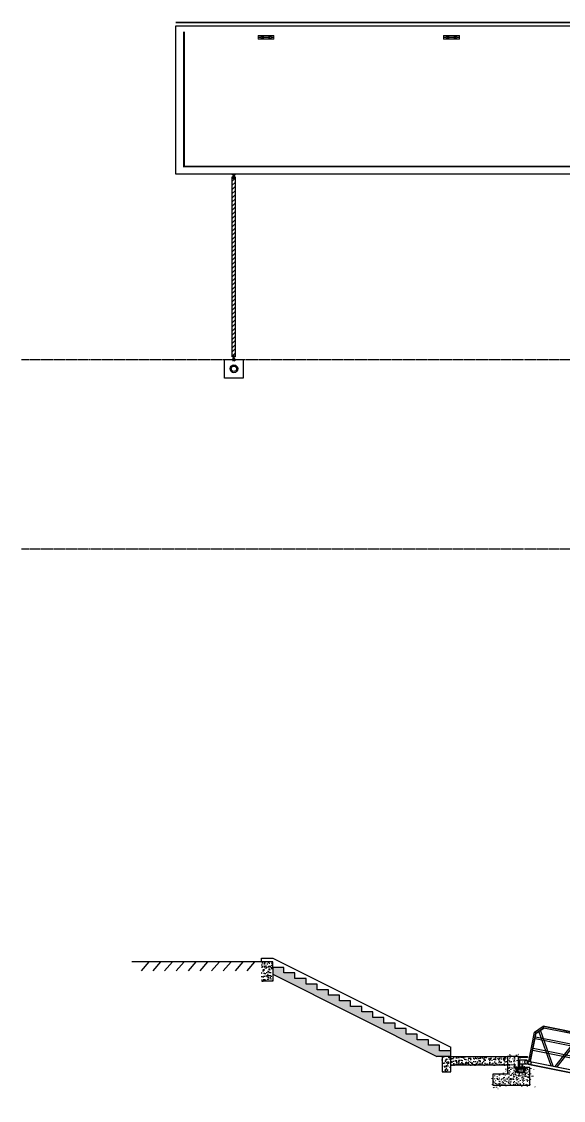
# Model space of a CAD drawing. Header units: inches. Extents: x -105615 to 68458, y 10345 to 58729.
# Drawn here: x 34038 to 48655, y 29641 to 58729 of the extents above; entities that cross this region are included whole.
import ezdxf

# ---------------------------------------------------------------- set-up
doc = ezdxf.new("R2010")
doc.units = ezdxf.units.IN
doc.header["$LTSCALE"] = 1000
doc.header["$MEASUREMENT"] = 0
for name, pattern in [('BLTA11-LD-L-4001_Plot Plan for Seawater Intake System_20140729$0$key plan$0${ Wide Dash }', [12, 4, -2, 4, -2]), ('DASH', [0.35, 0.25, -0.1]), ('DOTE', [2.4200000000000004, 2, -0.2, 0.02, -0.2])]:
    doc.linetypes.add(name, pattern=pattern)
for name, color, linetype, lineweight in [('000轮廓', 6, 'Continuous', 30), ('00标注文字', 2, 'Continuous', 15), ('填充', 8, 'Continuous', 15)]:
    doc.layers.add(name, color=color, linetype=linetype, lineweight=lineweight)
for name, color, linetype in [('DOTE', 1, 'Continuous'), ('PUB_DIM', 3, 'Continuous'), ('码头', 2, 'Continuous'), ('粗线', 6, 'Continuous'), ('钢筋标注', 7, 'Continuous')]:
    doc.layers.add(name, color=color, linetype=linetype)
pattern_1 = [(49.99999999999999, (-35336.00195975088, 4899.836307120622), (182.184668996004, -15.93908553890308), [19.05, -209.55]), (355, (-35336.00195975088, 4899.836307120622), (-35.24282597566698, 191.05664288218), [15.24, -167.64]), (100.451, (-35320.81995975088, 4898.508057120623), (146.9425016659592, 175.1166878202919), [16.19, -178.09]), (46.18420000000001, (-35336.00195975088, 4950.636307120622), (271.0790408921299, -42.04232793272713), [28.575, -314.325]), (96.6356, (-35313.41205975088, 4947.132807120623), (237.4042344662372, 247.4255558900493), [24.285, -267.135]), (351.1840000000001, (-35336.00195975088, 4950.636307120622), (237.4046058139339, 247.4251178605977), [22.86, -251.46]), (21, (-35310.60195975088, 4937.936307120623), (151.6148798353833, -102.2655185167625), [19.05, -209.55]), (326.0000000000001, (-35310.60195975088, 4937.936307120623), (61.80202834764707, 184.1879661223193), [15.24, -167.64]), (71.4514, (-35297.96745975088, 4929.414207120622), (213.4164907701244, 81.92285771605745), [16.19, -178.09]), (37.50000000000001, (-35336.00195975088, 4899.836307120622), (3.08860325059182, 84.55503887315311), [0, -165.608, 0, -170.18, 0, -168.275]), (7.499999999999999, (-35336.00195975088, 4899.836307120622), (66.81966251030575, 100.1805748181195), [0, -97.02799999999999, 0, -161.798, 0, -64.13499999999999]), (327.5, (-35392.64395975088, 4899.836307120622), (135.5905951668714, -5.728743992673435), [0, -63.5, 0, -198.12, 0, -262.89]), (317.5, (-35418.04395975088, 4899.836307120622), (148.129181386018, 25.42649103333303), [0, -82.55, 0, -131.572, 0, -186.69])]

# ---------------------------------------------------------------- blocks, each defined once
blk = doc.blocks.new('游艇码头系船柱')
at = {"layer": '00标注文字', "color": 2}
for p, q in [((0.04000000000030468, 0.1000000000003638), (0.04500000000030013, 0.1000000000003638)), ((0.04000000000030468, 0.0500000000001819), (0.04500000000007276, 0.0500000000001819)), ((0.04500000000030013, 0.1000000000003638), (0.04500000000007276, 0.0500000000001819)), ((0.04500000000030013, 0.09499999999979991), (0.09566153243781628, 0.09499999999979991)), ((0.04500000000030013, 0.05500000000029104), (0.09566153243792996, 0.05499999999983629)), ((0.1496674653203627, 0.1100000000001273), (0.1900000000002819, 0.1100000000001273)), ((0.1496674653201353, 0.03999999999996362), (0.1900000000002819, 0.03999999999996362)), ((0.429865455100753, 0.09499999999934516), (0.1801345448998291, 0.09499999999979991)), ((0.4298654551008667, 0.05499999999983629), (0.1801345448997154, 0.05499999999983629)), ((0.4603325346802194, 0.1099999999996726), (0.4200000000001864, 0.1100000000001273)), ((0.4603325346803331, 0.03999999999996362), (0.4200000000001864, 0.03999999999996362)), ((0.5650000000001683, 0.09499999999979991), (0.5143384675626521, 0.09499999999979991)), ((0.5650000000003956, 0.05499999999983629), (0.5143384675625384, 0.05499999999983629)), ((0.5700000000002774, 0.09999999999990905), (0.5650000000002819, 0.1000000000003638)), ((0.5650000000002819, 0.1000000000003638), (0.5650000000001683, 0.0500000000001819)), ((0.5700000000002774, 0.04999999999972715), (0.5650000000001683, 0.0500000000001819))]:
    blk.add_line(p, q, dxfattribs=at)
blk.add_lwpolyline([(1.13686837721616e-13, 0.1500000000000909), (0.610000000000241, 0.1499999999996362), (0.610000000000241, -4.547473508864641e-13), (0, 0)], close=True, dxfattribs=at)
for centre in [(0.1303025485891567, 0.07500000000027285), (0.4796974514114254, 0.07500000000027285)]:
    blk.add_circle(centre, 0.04, dxfattribs=at)
at = {"layer": '00标注文字', "color": 8}
for centre in [(0.1303025485891567, 0.07500000000027285), (0.4796974514114254, 0.07500000000027285)]:
    blk.add_circle(centre, 0.035, dxfattribs=at)
at = {"layer": '00标注文字', "color": 2}
for centre, radius, start, end in [((0.04562500000031378, 0.0749999999998181), 0.025625, 102.68038349172, 257.3196165086911), ((0.1514117316669399, 0.07500000000027285), 0.035, 325.1500954213738, 34.84990457941388), ((0.1899999999999409, 0.07500000000027285), 0.035, 34.84990457941388, 89.99999999963524), ((0.1899999999999409, 0.07500000000027285), 0.035, 269.9999999996352, 325.1500954213738), ((0.4200000000005275, 0.0749999999998181), 0.035, 89.99999999963524, 145.1500954213738), ((0.4200000000005275, 0.0749999999998181), 0.035, 214.8499045794139, 269.9999999996352), ((0.4585882683336422, 0.0749999999998181), 0.035, 145.1500954161661, 214.8499045827858), ((0.5643750000002683, 0.0749999999998181), 0.025625, 282.68038349172, 77.31961650869113)]:
    blk.add_arc(centre, radius, start, end, dxfattribs=at)
blk = doc.blocks.new('*U229')
at = {"layer": '00标注文字', "xscale": -693.1336901761795, "yscale": 693.1336901761795, "zscale": 693.1336901761795}
blk.add_blockref('游艇码头系船柱', (211.405775503823, -51.98502676308999), dxfattribs=at)
blk = doc.blocks.new('*U230')
at = {"color": 0, "linetype": 'ByBlock', "lineweight": -2, "transparency": 16777216}
for p in [(0, 0), (5000, 0), (10000, 0), (15000, 0), (20000, 0)]:
    blk.add_blockref('*U229', p, dxfattribs=at)
blk = doc.blocks.new('ansjdhasd')
at = {"color": 4}
for p, q in [((84861.4125594965, 32813.69010917901), (85061.4125594965, 33013.69010917901)), ((84906.4125594965, 32795.05049887242), (85080.0521698031, 32968.69010917878)), ((85061.4125594965, 33013.69010917901), (89641.41255949627, 33013.69010917925)), ((89641.4125594965, 33013.69010917901), (85061.4125594965, 33013.69010917878)), ((85080.05216980333, 32968.69010917901), (85061.4125594965, 33013.69010917925)), ((89622.77294918991, 32968.69010917948), (85080.0521698031, 32968.69010917855)), ((89622.77294918968, 32968.69010917925), (89641.4125594965, 33013.69010917925)), ((89622.77294918968, 32968.69010917925), (89796.4125594965, 32795.05049887242)), ((89641.4125594965, 33013.69010917925), (89841.4125594965, 32813.69010917925)), ((84861.4125594965, 32013.69010917925), (84861.4125594965, 32813.69010917901)), ((84906.4125594965, 32795.05049887219), (84861.4125594965, 32813.69010917901)), ((84906.4125594965, 32013.69010917925), (84906.4125594965, 32795.05049887265)), ((89841.4125594965, 32813.69010917925), (89796.4125594965, 32795.05049887242)), ((89796.4125594965, 32013.69010917925), (89796.4125594965, 32795.05049887242)), ((89841.4125594965, 32013.69010917925), (89841.4125594965, 32813.69010917925))]:
    blk.add_line(p, q, dxfattribs=at)
at = {"color": 8, "linetype": 'BLTA11-LD-L-4001_Plot Plan for Seawater Intake System_20140729$0$key plan$0${ Wide Dash }'}
for p, q in [((84902.4125594965, 32796.70735312196), (85078.39531555356, 32972.69010917855)), ((89624.42980343921, 32972.69010917948), (85078.39531555402, 32972.69010917855)), ((89624.42184904127, 32972.67090556387), (89800.39335588113, 32796.69939872402)), ((84902.4125594965, 32013.69010917925), (84902.4125594965, 32796.70735312149)), ((89800.4125594965, 32013.69010917925), (89800.4125594965, 32796.70735312196))]:
    blk.add_line(p, q, dxfattribs=at)
at = {"color": 0}
for p, q in [((85532.48026162761, 32013.69010917948), (85008.09518606149, 32896.73312543717)), ((86066.84991828285, 32972.69010917855), (85579.94383205267, 32013.69010917925)), ((86122.92536652045, 32972.69010917855), (85636.01928029026, 32013.69010917925)), ((86197.51450603575, 32972.69010917855), (86684.4205922657, 32013.69010917925)), ((86253.58995427357, 32972.69010917855), (86740.49604050329, 32013.69010917925)), ((87258.31166709497, 32972.69010917855), (86771.40558086455, 32013.69010917925)), ((87314.3871153328, 32972.69010917855), (86827.48102910238, 32013.69010917925)), ((87388.9762548481, 32972.69010917855), (87875.88234107828, 32013.69010917925)), ((87445.05170308569, 32972.69010917855), (87931.95778931587, 32013.69010917925)), ((88449.77341590732, 32972.69010917855), (87962.86732967736, 32013.69010917925)), ((88505.84886414491, 32972.69010917855), (88018.94277791472, 32013.69010917925)), ((88580.43800366021, 32972.69010917855), (89067.34408989016, 32013.69010917925)), ((88636.51345189803, 32972.69010917855), (89123.41953812775, 32013.69010917925)), ((89170.34485736515, 32013.69010917948), (89694.72993293151, 32896.73312543717)), ((84907.23406027656, 32697.70135901368), (89796.4125594965, 32697.70135901368)), ((84907.23406027656, 32647.70135901368), (89796.4125594965, 32647.70135901368)), ((85474.32864200001, 32013.69010917925), (84971.60992482866, 32860.24786420435)), ((89228.49647699346, 32013.69010917925), (89731.21519416434, 32860.24786420435)), ((84906.4125594965, 32377.69010917901), (89796.4125594965, 32377.69010917901)), ((84906.4125594965, 32327.69010917901), (89796.4125594965, 32327.69010917901))]:
    blk.add_line(p, q, dxfattribs=at)
at = {"color": 3}
for p, q in [((84851.4125594965, 32013.69010917925), (89851.4125594965, 32013.69010917925)), ((84851.4125594965, 31933.69010917925), (84851.4125594965, 32013.69010917925)), ((89851.4125594965, 31933.69010917925), (89851.4125594965, 32013.69010917925)), ((84851.4125594965, 31933.69010917925), (89851.4125594965, 31933.69010917925)), ((89851.4125594965, 31933.69010917925), (89851.4125594965, 31984.69010917925))]:
    blk.add_line(p, q, dxfattribs=at)
at = {"color": 1}
blk.add_line((84851.4125594965, 32013.69010917925), (84851.4125594965, 32013.69010917925), dxfattribs=at)
at = {"color": 3, "lineweight": 5}
for p, q in [((84851.4125594965, 31933.69010917925), (84851.4125594965, 32013.69010917925)), ((84931.4125594965, 31933.69010917925), (84931.4125594965, 32013.69010917925)), ((89771.4125594965, 31933.69010917925), (89771.4125594965, 32013.69010917925)), ((89851.4125594965, 31933.69010917925), (89851.4125594965, 32013.69010917925)), ((89851.4125594965, 31953.69010917925), (89851.4125594965, 32013.69010917925))]:
    blk.add_line(p, q, dxfattribs=at)
blk.add_line((89841.41255936006, 31933.69010917925), (89781.41255936006, 31933.69010917925))
at = {"color": 3}
for points in [[(84851.4125594965, 32013.69010917925), (89851.4125594965, 32013.69010917925), (89851.4125594965, 31933.69010917925), (84851.4125594965, 31933.69010917925)], [(84851.4125594965, 32013.69010917925), (84931.4125594965, 32013.69010917925), (84931.4125594965, 31933.69010917925), (84851.4125594965, 31933.69010917925)], [(84855.4125594965, 32009.69010917925), (84927.4125594965, 32009.69010917925), (84927.4125594965, 31937.69010917925), (84855.4125594965, 31937.69010917925)], [(89771.4125594965, 32013.69010917925), (89851.4125594965, 32013.69010917925), (89851.4125594965, 31933.69010917925), (89771.4125594965, 31933.69010917925)], [(89775.4125594965, 32009.69010917925), (89847.4125594965, 32009.69010917925), (89847.4125594965, 31937.69010917925), (89775.4125594965, 31937.69010917925)]]:
    blk.add_lwpolyline(points, close=True, dxfattribs=at)
at = {"color": 3, "lineweight": 5}
for points in [[(84851.4125594965, 32013.69010917925), (84931.4125594965, 32013.69010917925), (84931.4125594965, 31933.69010917925), (84851.4125594965, 31933.69010917925)], [(84855.4125594965, 32009.69010917925), (84927.4125594965, 32009.69010917925), (84927.4125594965, 31937.69010917925), (84855.4125594965, 31937.69010917925)], [(89851.4125594965, 32013.69010917925), (89771.4125594965, 32013.69010917925), (89771.4125594965, 31933.69010917925), (89851.4125594965, 31933.69010917925)], [(89847.4125594965, 32009.69010917925), (89775.4125594965, 32009.69010917925), (89775.4125594965, 31937.69010917925), (89847.4125594965, 31937.69010917925)]]:
    blk.add_lwpolyline(points, close=True, dxfattribs=at)
blk = doc.blocks.new('gj')
h = blk.add_hatch(color=251)
h.dxf.hatch_style = 1
h.paths.add_polyline_path([(7435178.79821153, 3829134.356668234), (7434968.79821153, 3829134.356668234), (7434968.79821153, 3829024.356668234), (7435178.79821153, 3829024.356668234)])
h.paths.add_polyline_path([(7434984.79821153, 3829118.356668234), (7435162.79821153, 3829118.356668234), (7435162.79821153, 3829040.356668234), (7434984.79821153, 3829040.356668234)], flags=16)
at = {"layer": '码头', "color": 7}
for p, q in [((7434928.79821153, 3829134.356668234), (7434968.79821153, 3829134.356668234)), ((7434968.79821153, 3829134.356668234), (7434968.79821153, 3829024.356668234)), ((7435178.79821153, 3829024.356668234), (7435178.79821153, 3829134.356668234))]:
    blk.add_line(p, q, dxfattribs=at)
for points in [[(7435128.79821153, 3829154.356668234), (7435128.79821153, 3829354.356668234), (7435108.79821153, 3829354.356668234), (7435108.79821153, 3829154.356668234), (7434918.79821153, 3829154.356668234), (7434918.798211529, 3829134.356668234), (7434968.79821153, 3829134.356668234), (7434968.79821153, 3829024.356668234), (7435178.79821153, 3829024.356668234), (7435178.79821153, 3829134.356668234), (7435228.79821153, 3829134.356668234), (7435228.79821153, 3829154.356668234), (7435128.79821153, 3829154.356668234), (7435128.79821153, 3829344.356668234)], [(7434918.79821153, 3829154.356668234), (7435228.79821153, 3829154.356668234), (7435228.79821153, 3829134.356668234), (7434918.79821153, 3829134.356668234)], [(7434968.79821153, 3829134.356668234), (7435178.79821153, 3829134.356668234), (7435178.79821153, 3829024.356668234), (7434968.79821153, 3829024.356668234)], [(7434984.79821153, 3829118.356668234), (7435162.79821153, 3829118.356668234), (7435162.79821153, 3829040.356668234), (7434984.79821153, 3829040.356668234)]]:
    blk.add_lwpolyline(points, close=True, dxfattribs=at)
blk = doc.blocks.new('*U236')
blk.add_lwpolyline([(105.6510755003619, 121.1918000021979), (-105.6510755003619, -121.1918000021906)])
blk = doc.blocks.new('*U237')
at = {"color": 0, "linetype": 'ByBlock', "lineweight": -2, "transparency": 16777216}
for p in [(-2852.579038509772, 0), (-2535.625812008686, 0), (-2218.6725855076, 0), (-1901.719359006514, 0), (-1584.766132505429, 0), (-1267.812906004343, 0), (-950.8596795032572, 0), (-633.9064530021715, 0), (-316.9532265010857, 0), (0, 0)]:
    blk.add_blockref('*U236', p, dxfattribs=at)
blk = doc.blocks.new('M24_90')
at = {"layer": 'PUB_DIM'}
for p, q in [((-10.66666666666667, 11.33333333333333), (-14, 10)), ((-10.66666666666667, 11.33333333333333), (-7.333333333333333, 10)), ((-10.66666666666667, 11.33333333333333), (10.66666666666667, 11.33333333333333)), ((-7.333333333333333, 10), (0, 11.33333333333333)), ((-7.333333333333333, 10), (-7.333333333333333, 0)), ((0, 11.33333333333333), (7.333333333333333, 10)), ((10.66666666666667, 11.33333333333333), (7.333333333333333, 10)), ((7.333333333333333, 10), (7.333333333333333, 0)), ((10.66666666666667, 11.33333333333333), (14, 10)), ((-10.66666666662788, -73.9999999999994), (-13.99999999996121, -72.66666666666606)), ((-10.66666666662788, -73.9999999999994), (-7.333333333294545, -72.66666666666606)), ((-10.66666666662788, -73.9999999999994), (10.66666666670545, -73.9999999999994)), ((-7.333333333294545, -72.66666666666606), (-7.333333333294545, -57.9999999999994)), ((-7.333333333294545, -72.66666666666606), (3.87884e-11, -73.9999999999994)), ((3.87884e-11, -73.9999999999994), (7.333333333372122, -72.66666666666606)), ((7.333333333372122, -72.66666666666606), (7.333333333372122, -57.9999999999994)), ((10.66666666670545, -73.9999999999994), (7.333333333372122, -72.66666666666606)), ((10.66666666670545, -73.9999999999994), (14.00000000003879, -72.66666666666606))]:
    blk.add_line(p, q, dxfattribs=at)
for points in [[(-14, 10), (14, 10), (14, 0), (-14, 0)], [(-8, 0), (8, 0), (7.999999999999983, -77.33333333333334), (-8.000000000000016, -77.33333333333334)], [(-15.00000000000002, -52.00000000000001), (14.99999999999998, -52.00000000000001), (14.99999999999998, -54.66666666666667), (-15.00000000000002, -54.66666666666667)], [(-13.99999999996121, -72.66666666666606), (14.00000000003879, -72.66666666666606), (14.00000000003879, -57.9999999999994), (-13.99999999996121, -57.9999999999994)]]:
    blk.add_lwpolyline(points, close=True, dxfattribs=at)
blk = doc.blocks.new('ahjshdasda')
at = {"layer": 'PUB_DIM'}
for p, q in [((39726.09333970692, 54600.6139656602), (39726.09515041443, 54590.96352865115)), ((39727.49703963492, 54600.614229036), (39727.49885034244, 54590.96379202696)), ((39729.24828901904, 54600.61455762158), (39729.25009972629, 54590.96412061343)), ((39730.65198894705, 54600.61482099738), (39730.65379965457, 54590.96438398833))]:
    blk.add_line(p, q, dxfattribs=at)
for points in [[(39719.64044144377, 54601.74735705741), (39737.18669086043, 54601.74735705741), (39737.18669086043, 54600.3436571043), (39719.64044144377, 54600.3436571043)], [(39729.03097788757, 54598.85989187572), (39729.0345993029, 54579.55901785674), (39727.71863061986, 54579.55877094244), (39727.71500920483, 54598.85964496052)]]:
    blk.add_lwpolyline(points, close=True, dxfattribs=at)
at = {"layer": 'PUB_DIM', "xscale": 0.08773124708293675, "yscale": 0.08773124708293675, "zscale": 0.08773124708293675, "rotation": 90.01075038123389}
blk.add_blockref('M24_90', (39726.09449197512, 54594.47277847221), dxfattribs=at)
blk = doc.blocks.new('M16膨胀螺栓')
at = {"layer": 'PUB_DIM'}
for p, q in [((-12.125, 12), (-16, 10)), ((-12.125, 12), (-8.25, 10)), ((-12.125, 12), (12.125, 12)), ((-8.25, 10), (0, 12)), ((0, 12), (8.25, 10)), ((12.125, 12), (8.25, 10)), ((12.125, 12), (16, 10)), ((-8.250000000058208, -83.96974490780758), (-11.88020440959372, -102.7836112872455)), ((-11.88020440959372, -102.7836112872455), (-11.88020440959372, -112.0538142319992)), ((-11.88020440959372, -112.0538142319992), (11.88020440959372, -112.0538142319992)), ((-10, -112.0538142319992), (-10, -112.0538142319992)), ((0, -128.2100334081315), (-10, -123.2100334081315)), ((-5, -117.0538142319992), (5, -117.0538142319992)), ((-1.867418325506151, -106.9371962080468), (-3.783025975339115, -112.0538142319992)), ((-0.6899762712419033, -83.96974490780758), (-1.867418325506151, -106.9371962080468)), ((0, -128.2100334081315), (10, -123.2100334081315)), ((0.6899762712419033, -83.96974490780758), (1.867418325506151, -106.9371962080468)), ((1.867418325506151, -106.9371962080468), (3.783025975339115, -112.0538142319992)), ((8.249999999941792, -83.96974490780758), (11.88020440959372, -102.7836112872455)), ((10, -112.0538142319992), (10, -112.0538142319992)), ((11.88020440959372, -102.7836112872455), (11.88020440959372, -112.0538142319992))]:
    blk.add_line(p, q, dxfattribs=at)
for points in [[(-16, 10), (16, 10), (16, 0), (-16, 0)], [(-8.25, 21.93751933705153), (8.25, 21.93751933705153), (8.25, -73.06248066294847), (-8.25, -73.06248066294847)], [(-10, -18.21003340813149), (10, -18.21003340813149), (10, -123.2100334081315), (-10, -123.2100334081315)], [(-8.250000000058208, -78.99577851733102), (8.249999999941792, -78.99577851733102), (8.249999999941792, -83.96974490780758), (-8.250000000058208, -83.96974490780758)]]:
    blk.add_lwpolyline(points, close=True, dxfattribs=at)
for centre, start, end in [((-5, -112.0538142319992), 180, 270), ((5, -112.0538142319992), 270, 0)]:
    blk.add_arc(centre, 5, start, end, dxfattribs=at)
blk = doc.blocks.new('hjashdasda')
at = {"layer": 'DOTE', "linetype": 'DOTE', "ltscale": 0.005}
for p, q in [((37896.38279173523, 49659.28217185102), (37896.38279173523, 49654.59032890014)), ((37908.66516632773, 49659.72828645352), (37908.66516632773, 49654.58786851726))]:
    blk.add_line(p, q, dxfattribs=at)
at = {"layer": 'DOTE', "linetype": 'DOTE', "ltscale": 0.02}
for p, q in [((37906.92367076594, 49665.02314509451), (37896.78291436657, 49665.02314509451)), ((37902.52397903241, 49683.13831065688), (37902.52397903241, 49655.66018440761))]:
    blk.add_line(p, q, dxfattribs=at)
at = {"layer": 'PUB_DIM'}
for p, q in [((37895.59321051277, 49657.15807748586), (37895.59321051277, 49655.75437753275)), ((37897.17237295955, 49657.15807748586), (37897.17237295955, 49655.75437753275)), ((37900.24465437047, 49657.15807748586), (37900.2446543714, 49668.53239497822)), ((37904.80330369249, 49668.53239497822), (37900.2446543714, 49668.53239497822)), ((37901.64835432451, 49657.15807748586), (37901.64835432451, 49668.53239497822)), ((37903.39960373845, 49657.15807748586), (37903.39960373845, 49668.53239497822)), ((37904.80330369249, 49657.15807748586), (37904.80330369249, 49668.53239497822)), ((37907.87558510341, 49657.15807748586), (37907.87558510341, 49655.75437753275)), ((37909.45474755205, 49657.15807748586), (37909.45474755205, 49655.75437753275))]:
    blk.add_line(p, q, dxfattribs=at)
for points in [[(37911.29710374027, 49655.75437753275), (37893.75085432269, 49655.75437753275), (37893.75085432269, 49657.15807748586), (37911.29710374027, 49657.15807748586)], [(37901.86599467788, 49660.63658274058), (37901.86599467881, 49681.69208204001), (37903.18196338508, 49681.69208204001), (37903.18196338508, 49660.63658274058)]]:
    blk.add_lwpolyline(points, close=True, dxfattribs=at)
at = {"layer": 'PUB_DIM', "yscale": 0.08773124708293675, "zscale": 0.08773124708293675}
for name, p, xscale, rotation in [('M16膨胀螺栓', (37896.38279173523, 49657.15807748586), -0.08773124708293675, 359.9999999999325), ('M24_90', (37904.80330369249, 49665.02314509451), 0.08773124708293675, 270)]:
    blk.add_blockref(name, p, dxfattribs=dict(at, xscale=xscale, rotation=rotation))
at = {"layer": 'PUB_DIM', "xscale": 0.08773124708293675, "yscale": 0.08773124708293675, "zscale": 0.08773124708293675}
blk.add_blockref('M16膨胀螺栓', (37908.66516632773, 49657.15807748586), dxfattribs=at)

msp = doc.modelspace()

# ---------------------------------------------------------------- hatches: boundary and pattern name
h = msp.add_hatch()
h.set_pattern_fill('ANSI31', color=3, scale=50)
h.set_pattern_definition([(45, (0, 0), (-56.12660075668221, 56.12660075668221), [])])
h.paths.add_polyline_path([(39721.15887167767, 49687.79895417981), (39801.15887167767, 49687.79895417981), (39801.15887167767, 54542.68430642441), (39721.15887167767, 54542.68430642441)])
h = msp.add_hatch()
h.set_pattern_fill('AR-CONC', color=256, scale=100)
h.set_pattern_definition(pattern_1)
h.paths.add_polyline_path([(40813.27414676841, 33226.85222501143), (40813.27414676841, 33376.85222501143), (40513.27414676841, 33376.85222501143), (40513.27414676841, 32859.25049936207), (40813.27414676841, 32859.25049936207)])
h = msp.add_hatch()
h.set_pattern_fill('AR-CONC', color=256, scale=100)
h.set_pattern_definition(pattern_1)
h.paths.add_polyline_path([(42013.27414676841, 32776.85222501143), (41713.27414676841, 32776.85222501143), (41713.27414676841, 32926.85222501143), (41413.27414676841, 32926.85222501143), (41413.27414676841, 33076.85222501143), (41113.27414676841, 33076.85222501143), (41113.27414676841, 33226.85222501143), (40813.27414676841, 33226.85222501143), (40813.27414676841, 33043.05136218675), (45243.48963320161, 30826.85222501143), (45613.27414676841, 30826.85222501143), (45613.27414676841, 30976.85222501143), (45313.27414676841, 30976.85222501143), (45313.27414676841, 31126.85222501143), (45013.27414676841, 31126.85222501143), (45013.27414676841, 31276.85222501143), (44713.27414676841, 31276.85222501143), (44713.27414676841, 31426.85222501143), (44413.27414676841, 31426.85222501143), (44413.27414676841, 31576.85222501143), (44113.27414676841, 31576.85222501143), (44113.27414676841, 31726.85222501143), (43813.27414676841, 31726.85222501143), (43813.27414676841, 31876.85222501143), (43513.27414676841, 31876.85222501143), (43513.27414676841, 32026.85222501143), (43213.27414676841, 32026.85222501143), (43213.27414676841, 32176.85222501143), (42913.27414676841, 32176.85222501143), (42913.27414676841, 32326.85222501143), (42613.27414676841, 32326.85222501143), (42613.27414676841, 32476.85222501143), (42313.27414676841, 32476.85222501143), (42313.27414676841, 32626.85222501143), (42013.27414676841, 32626.85222501143)])
h = msp.add_hatch()
h.set_pattern_fill('AR-CONC', color=256, scale=100)
h.set_pattern_definition([(49.99999999999999, (-35636.00195975088, 4899.836307120619), (182.184668996004, -15.93908553890308), [19.05, -209.55]), (355, (-35636.00195975088, 4899.836307120619), (-35.24282597566698, 191.05664288218), [15.24, -167.64]), (100.451, (-35620.81995975088, 4898.508057120619), (146.9425016659592, 175.1166878202919), [16.19, -178.09]), (46.18420000000001, (-35636.00195975088, 4950.636307120619), (271.0790408921299, -42.04232793272713), [28.575, -314.325]), (96.6356, (-35613.41205975088, 4947.132807120619), (237.4042344662372, 247.4255558900493), [24.285, -267.135]), (351.1840000000001, (-35636.00195975088, 4950.636307120619), (237.4046058139339, 247.4251178605977), [22.86, -251.46]), (21, (-35610.60195975088, 4937.936307120619), (151.6148798353833, -102.2655185167625), [19.05, -209.55]), (326.0000000000001, (-35610.60195975088, 4937.936307120619), (61.80202834764707, 184.1879661223193), [15.24, -167.64]), (71.4514, (-35597.96745975088, 4929.414207120619), (213.4164907701244, 81.92285771605745), [16.19, -178.09]), (37.50000000000001, (-35636.00195975088, 4899.836307120619), (3.08860325059182, 84.55503887315311), [0, -165.608, 0, -170.18, 0, -168.275]), (7.499999999999999, (-35636.00195975088, 4899.836307120619), (66.81966251030575, 100.1805748181195), [0, -97.02799999999999, 0, -161.798, 0, -64.13499999999999]), (327.5, (-35692.64395975088, 4899.836307120619), (135.5905951668714, -5.728743992673435), [0, -63.5, 0, -198.12, 0, -262.89]), (317.5, (-35718.04395975088, 4899.836307120619), (148.129181386018, 25.42649103333303), [0, -82.55, 0, -131.572, 0, -186.69])])
h.paths.add_polyline_path([(45613.27414676841, 30826.85222501143), (45613.27414676841, 30589.21121476524), (47146.82062996826, 30589.21121476524), (47146.82062996826, 30826.85222501143)])
h.paths.add_polyline_path([(45384.52080892381, 30408.51535780574), (45613.27414676841, 30408.51535780574), (45613.27414676841, 30826.85222501143), (45384.52080892381, 30826.85222501143)])
at = {"layer": '填充'}
h = msp.add_hatch(dxfattribs=at)
h.set_pattern_fill('三角、点混合（混凝土）', color=256, style=0)
h.set_pattern_definition([(49.99999999999999, (-636879170.9492366, -3368035050.089416), (182.184668996004, -15.93908553890309), [19.05, -209.55]), (355, (-636879170.9492366, -3368035050.089416), (-35.24282597566699, 191.05664288218), [15.24, -167.64]), (100.451, (-636879155.7672367, -3368035051.417666), (146.9425016659592, 175.1166878202919), [16.19, -178.09]), (46.18420000000002, (-636879170.9492366, -3368034999.289416), (271.0790408921299, -42.04232793272715), [28.57499999999997, -314.3249999999996]), (96.63559999999998, (-636879148.3593367, -3368035002.792917), (237.4042344662371, 247.4255558900492), [24.28499999999998, -267.1349999999996]), (351.1840000000001, (-636879170.9492366, -3368034999.289416), (237.4046058139339, 247.4251178605977), [22.86, -251.46]), (21, (-636879145.5492367, -3368035011.989416), (151.6148798353833, -102.2655185167625), [19.05, -209.55]), (326.0000000000001, (-636879145.5492367, -3368035011.989416), (61.80202834764707, 184.1879661223193), [15.24, -167.64]), (71.4514, (-636879132.9147366, -3368035020.511516), (213.4164907701245, 81.92285771605745), [16.19, -178.09]), (37.50000000000001, (-636879170.9492366, -3368035050.089416), (3.088603250591817, 84.55503887315311), [0, -165.608, 0, -170.18, 0, -168.275]), (7.499999999999999, (-636879170.9492366, -3368035050.089416), (66.81966251030575, 100.1805748181195), [0, -97.02799999999998, 0, -161.798, 0, -64.135]), (327.5, (-636879227.5912366, -3368035050.089416), (135.5905951668714, -5.728743992673444), [0, -63.50000000000001, 0, -198.1200000000001, 0, -262.89]), (317.5, (-636879252.9912367, -3368035050.089416), (148.129181386018, 25.42649103333303), [0, -82.54999999999998, 0, -131.572, 0, -186.69])])
h.paths.add_polyline_path([(47746.8206300614, 30526.85222473203), (47446.820629782, 30526.85222473203), (47446.820629782, 30826.85222501143), (47146.82062996826, 30826.85222501143), (47146.82062996826, 30351.85222538395), (46746.8206300614, 30351.85222538395), (46746.8206300614, 30051.85222557022), (47746.8206300614, 30051.85222557022)])

# ---------------------------------------------------------------- linework, layer by layer
for p, q in [((40813.27414676841, 33376.85222501143), (40513.27414676841, 33376.85222501143)), ((40813.27414676841, 33226.85222501143), (40813.27414676841, 33376.85222501143)), ((41113.27414676841, 33226.85222501143), (40813.27414676841, 33226.85222501143)), ((41113.27414676841, 33076.85222501143), (41113.27414676841, 33226.85222501143)), ((41413.27414676841, 33076.85222501143), (41113.27414676841, 33076.85222501143)), ((41413.27414676841, 32926.85222501143), (41413.27414676841, 33076.85222501143)), ((41713.27414676841, 32926.85222501143), (41413.27414676841, 32926.85222501143)), ((41713.27414676841, 32776.85222501143), (41713.27414676841, 32926.85222501143)), ((42013.27414676841, 32776.85222501143), (41713.27414676841, 32776.85222501143)), ((42013.27414676841, 32626.85222501143), (42013.27414676841, 32776.85222501143)), ((42313.27414676841, 32626.85222501143), (42013.27414676841, 32626.85222501143)), ((42313.27414676841, 32476.85222501143), (42313.27414676841, 32626.85222501143)), ((42613.27414676841, 32476.85222501143), (42313.27414676841, 32476.85222501143)), ((42613.27414676841, 32326.85222501143), (42613.27414676841, 32476.85222501143)), ((42913.27414676841, 32326.85222501143), (42613.27414676841, 32326.85222501143)), ((42913.27414676841, 32176.85222501143), (42913.27414676841, 32326.85222501143)), ((43213.27414676841, 32176.85222501143), (42913.27414676841, 32176.85222501143)), ((43213.27414676841, 32026.85222501143), (43213.27414676841, 32176.85222501143)), ((43513.27414676841, 32026.85222501143), (43213.27414676841, 32026.85222501143)), ((43513.27414676841, 31876.85222501143), (43513.27414676841, 32026.85222501143)), ((43813.27414676841, 31876.85222501143), (43513.27414676841, 31876.85222501143)), ((43813.27414676841, 31726.85222501143), (43813.27414676841, 31876.85222501143)), ((44113.27414676841, 31726.85222501143), (43813.27414676841, 31726.85222501143)), ((44113.27414676841, 31576.85222501143), (44113.27414676841, 31726.85222501143)), ((44413.27414676841, 31576.85222501143), (44113.27414676841, 31576.85222501143)), ((44413.27414676841, 31426.85222501143), (44413.27414676841, 31576.85222501143)), ((44713.27414676841, 31426.85222501143), (44413.27414676841, 31426.85222501143)), ((44713.27414676841, 31276.85222501143), (44713.27414676841, 31426.85222501143)), ((45013.27414676841, 31276.85222501143), (44713.27414676841, 31276.85222501143)), ((45013.27414676841, 31126.85222501143), (45013.27414676841, 31276.85222501143)), ((45313.27414676841, 31126.85222501143), (45013.27414676841, 31126.85222501143)), ((45313.27414676841, 30976.85222501143), (45313.27414676841, 31126.85222501143)), ((45613.27414676841, 30976.85222501143), (45313.27414676841, 30976.85222501143)), ((45613.27414676841, 30826.85222501143), (45613.27414676841, 30976.85222501143)), ((45613.27414676841, 30826.85222501143), (45243.48963320161, 30826.85222501143)), ((45384.52080892381, 30612.57700845596), (45384.52080892381, 30408.51535780574)), ((45613.27414676841, 30408.51535780574), (45613.27414676841, 30826.85222501143)), ((45384.52080892381, 30408.51535780574), (45613.27414676841, 30408.51535780574))]:
    msp.add_line(p, q)
at = {"color": 4, "const_width": 50}
msp.add_lwpolyline([(38198.79517936916, 58703.78554671852), (63195.97686940621, 58703.78554671852)], dxfattribs=at)
for points in [[(38198.79517936916, 58616.69066759992), (63198.79517936916, 58616.69066759992), (63198.79517936916, 54616.69066759992), (52698.79517936916, 54616.69066759992), (52698.79517936916, 54616.69066759992), (48698.79517936916, 54616.69066759992), (48698.79517936916, 54616.69066759992), (38198.79517936916, 54616.69066759992)], [(39515.73802836976, 49616.69066759992), (40015.73802836976, 49616.69066759992), (40015.73802836976, 49116.69066759992), (39515.73802836976, 49116.69066759992)], [(45613.27414676841, 30826.85222501143), (45384.52080892381, 30826.85222501143), (45384.52080892381, 30408.51535780574), (45613.27414676841, 30408.51535780574)], [(45613.27414676841, 30826.85222501143), (47146.82062996826, 30826.85222501143), (47146.82062996826, 30589.21121476524), (45613.27414676841, 30589.21121476524)]]:
    msp.add_lwpolyline(points, close=True)
at = {"color": 6, "const_width": 50}
msp.add_lwpolyline([(38417.22869695375, 58456.86060818788), (38417.22869695375, 54823.18389292236), (48903.91608448462, 54823.18389292236), (48903.91608448462, 54823.18389292237), (49594.50563094504, 54823.18389292237)], dxfattribs=at)
at = {"color": 3}
msp.add_lwpolyline([(39721.15887167767, 54542.68430642441), (39801.15887167767, 54542.68430642441), (39801.15887167767, 49687.79895417981), (39721.15887167767, 49687.79895417981)], close=True, dxfattribs=at)
at = {"linetype": 'DASH', "ltscale": 0.1}
for points in [[(34037.87205231676, 49616.69066759992), (68458.31042167582, 49616.69066759992)], [(34037.87205231675, 44516.69066759992), (68458.31042167582, 44516.69066759991)]]:
    msp.add_lwpolyline(points, dxfattribs=at)
for points in [[(40513.27414676841, 33376.85222501143), (40513.27414676841, 33476.85222501143), (40813.27414676841, 33476.85222501143)], [(40813.27414676841, 33476.85222501143), (45613.27414676841, 31076.85222501143)], [(40513.27414676841, 33376.85222501143), (37010.94305272841, 33376.85222501143)], [(40813.27414676841, 33226.85222501143), (40813.27414676841, 32859.25049936207), (40513.27414676841, 32859.25049936207)], [(40813.27414676841, 33043.05136218675), (45243.48963320161, 30826.85222501143)], [(45613.27414676841, 30976.85222501143), (45613.27414676841, 31076.85222501143)], [(45613.27414676841, 30676.85222501143), (45613.27414676841, 30826.85222501143), (45313.27414676841, 30826.85222501143)]]:
    msp.add_lwpolyline(points)
at = {"color": 6}
for points in [[(47146.82062996826, 30826.85222501143), (47146.82062996826, 30351.57020451906)], [(47146.82062996826, 30351.57020451906), (46753.86699855312, 30351.57020451906), (46753.86699855312, 30051.85222557022), (47146.82062996826, 30051.85222557022)]]:
    msp.add_lwpolyline(points, dxfattribs=at)
at = {"color": 3, "flags": 128}
for points in [[(47446.82030055947, 30726.85488850086), (47446.82030055947, 30526.85222473203), (47346.82063003346, 30526.85222473203), (47346.82063003346, 30506.8522247134), (47396.82063008002, 30506.8522247134), (47396.82063008002, 30396.85222484379), (47606.82063004277, 30396.85222484379), (47606.82063004277, 30506.8522247134), (47656.82063008934, 30506.8522247134), (47656.82063008934, 30526.85222473203), (47466.82063003346, 30526.85222473203), (47466.82063003346, 30726.85222491829), (47446.82030055947, 30726.85488850086)], [(47556.82063035011, 30726.85222491829), (47536.82063033148, 30726.85755161776)], [(47536.82063021041, 30626.85754779934), (47536.82063009865, 30526.85222473203)], [(47556.82063035011, 30526.85222473203), (47556.82063035011, 30626.85754640235)], [(47412.82062998351, 30490.85222472883), (47412.82062998351, 30412.85222451649), (47590.82063005616, 30412.85222451649), (47590.82063005616, 30490.85222472883), (47412.82062998351, 30490.85222472883)]]:
    msp.add_lwpolyline(points, dxfattribs=at)
at = {"color": 6}
msp.add_lwpolyline([(47446.820629782, 30826.85222501143), (47686.18577624635, 30826.85222501143), (47686.18577624635, 30795.23462058687), (47446.820629782, 30795.23462058687)], close=True, dxfattribs=at)
at = {"color": 1}
for radius in [104.4317766910117, 73.69554562330987]:
    msp.add_circle((39765.73802838199, 49366.69066761609), radius, dxfattribs=at)
at = {"layer": '000轮廓', "linetype": 'Continuous', "flags": 128}
msp.add_lwpolyline([(47146.82062996826, 30051.85222557022), (47746.8206300614, 30051.85222557022), (47746.8206300614, 30526.85222473203), (47446.820629782, 30526.85222473203), (47446.820629782, 30826.85222501143), (47146.82062996826, 30826.85222501143)], dxfattribs=at)
at = {"layer": '粗线', "linetype": 'ByBlock', "lineweight": 0, "ltscale": 2}
for points in [[(47694.37961486443, 30621.45460897798), (47637.99809801667, 30632.72649371738)], [(47655.64189967974, 30720.98008436824), (47710.06299419915, 30699.90224509688)]]:
    msp.add_lwpolyline(points, dxfattribs=at)
msp.add_circle((47646.81999884821, 30676.85328904747), 4.999999999999999, dxfattribs=at)
msp.add_arc((47646.81999884821, 30676.85328904747), 44.99999999996432, 78.69438514758345, 258.6943851475835, dxfattribs=at)
at = {"layer": '钢筋标注', "color": 3, "flags": 128}
msp.add_lwpolyline([(47646.82062973543, 30726.85755208342), (47466.82062980063, 30726.85755161776), (47466.82063037805, 30626.85755199029), (47646.82062973543, 30626.85754128008)], dxfattribs=at)
at = {"layer": '钢筋标注', "color": 3}
msp.add_circle((47646.82062973543, 30676.85755226968), 5.000000043617017, dxfattribs=at)
msp.add_arc((47646.82062973543, 30676.85755226968), 49.99999981373549, 270, 90, dxfattribs=at)

# ---------------------------------------------------------------- block references
for name, p in [('*U230', (40635.30828340477, 58303.8826962532)), ('*U237', (40218.07643780948, 33255.66042500924))]:
    msp.add_blockref(name, p)
for name, p, xscale, yscale, zscale in [('ahjshdasda', (-181469.0288689357, -249442.4220472043), 5.568559892244242, 5.568559892244242, 5.568559892244242), ('hjashdasda', (-107780.4709635623, -143678.9214983594), 3.892708075587689, 3.892708075587689, 3.892708075587689)]:
    msp.add_blockref(name, p, dxfattribs=dict(xscale=xscale, yscale=yscale, zscale=zscale))
at = {"rotation": 348.6943851219206}
msp.add_blockref('ansjdhasd', (-41770.88178740985, 15941.88446698456), dxfattribs=at)
at = {"layer": '码头', "color": 7, "xscale": -1}
msp.add_blockref('gj', (7482575.618841586, -3798627.504443505), dxfattribs=at)

doc.saveas('drawing.dxf')
